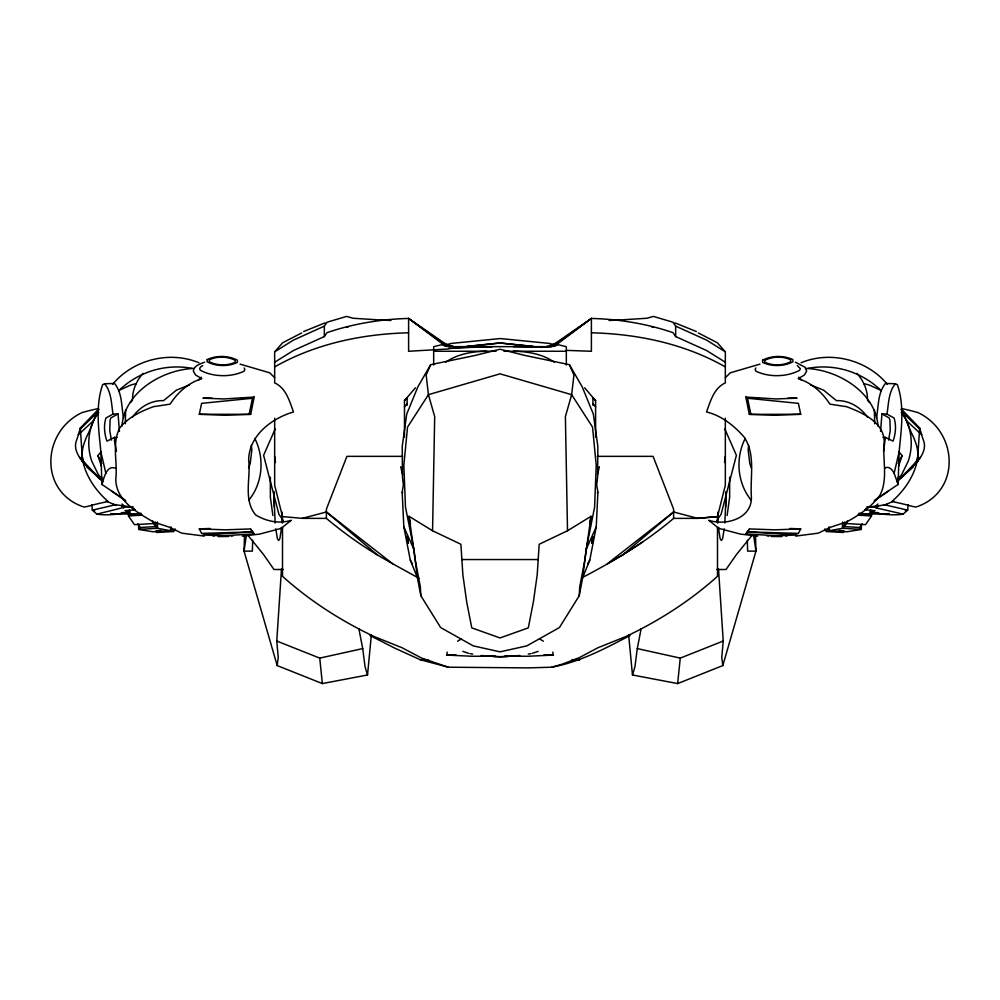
<?xml version="1.0" encoding="UTF-8"?>
<svg xmlns="http://www.w3.org/2000/svg" width="1000" height="1000" viewBox="0 0 1000 1000"><rect width="100%" height="100%" fill="white"/><g stroke="black" fill="none" stroke-linecap="round" stroke-linejoin="round"><path stroke-width="1.5" d="M718.512 568.95L723.225 641.038L721.762 657.425L722.812 665.575L677.65 683.575L632.475 674.987L628.638 634.738M726.012 496.863L724.837 522.975M82.125 447.137C80.125 467.688 92.613 488.088 108.112 501.488A535.05 34.175 -2.3 0 0 88.162 506.3L83.938 507.025C38.625 491.975 41.688 431.637 81.925 412.638A535.05 34.175 -2.3 0 1 97.987 408.638M125.337 423.775L125.612 409.75M883.512 451.287L885.425 437.375L882.938 437.3M861.425 524.85L861.325 529.4L847.125 531.763L829.375 530.725L829.438 527.775M829.375 530.725L842.463 528.288L842.6 522.013M844.312 522.188L844.212 526.587L846.75 522.925M859.613 529.3L859.65 527.5L862.188 523.837M579.225 595.75L579.725 586.825L584.738 560.775L591.038 516.312L567.513 530.763L539.188 544.263L537.2 574.837L533.375 601.962L528.312 627.863L500.037 637.962L471.763 627.863L466.7 601.962L462.875 574.837L460.887 544.263L432.562 530.763L434.688 416.65L428.425 394.675L426.138 375.012L430.662 364.675L474.787 355.525L500.037 349.237L525.288 355.525L569.412 364.675L582.2 386.838L593.35 414.1L597.85 446.5L597.625 476.463L596.7 485.025L597.9 492.175L596.25 526.812L589.8 560.025L582.7 577.575L579.225 595.75L559.425 627.562L526.838 645.863L500.037 651.85L473.237 645.863L440.65 627.562L420.85 595.75L417.375 577.575L413.938 549.487L405.475 507.15L403.85 465.125L407.537 427.1L428.425 394.675L500.037 373.837L571.65 394.675L592.537 427.1L596.225 465.125L594.6 507.15L586.138 549.487L582.7 577.575M244.5 535.612L244.05 551.125L277.188 665.575L322.35 683.575L367.525 674.987L371.362 634.738M252.688 540.262L252.375 551.125L244.05 551.125L246.262 535.95M880.562 431.375L881.95 413.925L886.938 414.075L894.038 417.975C896.438 425.213 895.688 434.025 893.012 441.15L885.425 437.375M282.1 522.975L282.488 517.275M869.587 514.312L870.25 514.25L870.55 509.775M901.287 409.725L901.338 409.1L919.675 427.987L921.663 434.725A160.387 20.288 -88.2 0 0 923.175 439.562C926.762 447.638 922.375 455.363 917.438 461.55L897.6 480.637M908.062 504.637L907.688 510.15L903.075 514.125C892.125 515.887 880.812 513.962 869.963 512.062M917.438 461.55L919.675 427.987M277.188 665.575L278.238 657.425L276.775 641.038L281.488 568.95M495.3 656.15L472.163 656.263L446.912 655.088L447.15 652.113M677.65 683.575L680.25 658.112L723.225 641.038M132.55 399.188C132.475 389.55 136.775 380.513 143 373.35M878 426.05C875.625 392.05 837.288 369.45 805.962 368.45M274.662 377.713L269.713 372.8L240.05 364.125M281.675 527.312L279.862 538.65L278.625 540.525L277.4 538.65L275.75 528.775M724.25 528.775L722.6 538.65L721.375 540.525L720.138 538.65L718.325 527.312M876.513 417.975C878.55 406.538 877.712 392.788 885.462 383.462L895.413 383.762L897.4 384.738C904.75 406.125 901.287 429.775 899.112 451.838L894.137 473.325L898.138 484.412L875.113 499.913M886.938 414.075C888.75 403.95 888.388 391.85 895.413 383.762M748.713 445.337L748.15 449.925L749.812 463.7L751.425 468.025M641.15 628.675L637.275 648.587L634.938 666.838L632.475 674.987M717.487 522.675L718.088 511.962M724.538 462.525L725.337 456.35M591.912 541.213L591.688 543.362L592.737 540.6M727.1 515.513L729.65 497.275L729.65 477.175M152.562 521L154.288 523.488L134.475 524.663L128.45 515.95L129.388 510.025M843.587 532.513L826.438 531.512L826.762 529.75L828.475 529.85L829.013 526.85M591.688 541.65L592.025 540.6M593.062 539.275L593.5 536.638L592.35 539.288M593.4 538.225L592.288 542.362M199.3 414.288L201.612 403.35L252.475 398.25L254.15 397.075L250.7 414.325L225.225 415.25L199.3 414.288L250.7 414.325M589.525 523.837L591.038 516.312M249.088 414.375L252.475 398.25L241.625 398.225M591.85 540.825L592.175 539.938M599.375 466.763L597.537 474.45M582.337 577.575C614.5 560.75 645.863 541.962 673.612 518.387L697.65 518.35L717.487 516.6L725.337 485.262L725.337 418.237M102.4 480.637L82.562 461.55C77.625 455.363 73.238 447.638 76.825 439.562A160.387 20.288 88.2 0 0 78.338 434.725L80.325 427.987L98.663 409.1L98.713 409.725M592.05 539.95L592.288 539.062M698.337 332.95L717.375 342.788L725.337 351.812L725.337 382.887C713.875 388.125 710.537 401.163 706.488 411.962C721.787 415.7 734.188 425.7 744.362 437.35C755.662 454.825 750.1 476.55 751.338 495.962C752.962 518.337 726.25 526.138 708.75 520.288L717.487 527.238L717.487 576.312C690.263 600.812 659.137 620.737 626.1 636.438L597.837 647.788L578.938 657.825L562.375 664.125L551.7 667.212L528.075 667.887L448.3 667.212L421.65 658.088L402.163 647.788L373.9 636.438C340.863 620.737 309.738 600.812 282.512 576.312L282.512 527.238L291.25 520.288C279.137 524.087 266.3 521.4 255.637 514.913C242.9 499.613 250.975 477.887 248.663 460.05C248.962 435.45 271.825 418.237 293.512 411.962C289.462 401.163 286.137 388.113 274.662 382.887L274.662 351.812L282.625 342.788L301.663 332.95M274.662 362.225L293.488 350.5L324.338 336.55L327.025 332.638C353.263 323.688 380.913 319.188 408.6 318.438L449 346.312L448.8 347.038L453.212 346.45L452.725 347.8L457.788 347.938A292.438 4.05 0 0 1 471.875 347.35L492.025 346.812M102.7 481.5L101.862 484.412L124.887 499.913M722.812 665.575L755.95 551.125L755.5 535.612M888.587 440.087L890.238 430.55L889.925 419.925L889.062 417.825L881.95 413.925M898.587 466.112L902.062 455.637L899.112 451.838L898.138 484.412L897.3 481.5M86.237 465.9C79.025 457.25 82.788 445.75 86.737 436.55A762.163 96.425 88.2 0 0 93.55 420.675L98.663 409.1M592.55 538.663L593.188 537.388L592.175 542.15M248.575 468.025L250.188 463.7L251.85 449.925L251.287 445.337M745.225 438.438C735.238 457.987 737.2 483.137 751.225 500.238M913.2 467.062L898.562 480.1L918.1 460.662M275.225 428.875L263.6 455.312L278.9 514.263L283.263 520.638M586.138 549.487L596.25 526.812M789.812 528.488L800.7 528.875L798.388 533.413L747.525 531.912L745.85 533.9L776.012 535.763L797.075 534.987L747.525 531.912L749.237 529.475M755.863 367.95L755.125 369.588L755.925 371.2C769.112 377.488 786.7 377.113 799.613 370.3L800.362 368.663L797.275 365.588M115.288 468.137C106.425 464.825 103.9 478.537 101.862 484.412L100.887 451.838C98.713 429.775 95.25 406.125 102.6 384.738L104.588 383.762L114.537 383.462C122.287 392.788 121.45 406.538 123.488 417.975M913.763 465.9C920.975 457.25 917.212 445.75 913.263 436.55A762.163 96.425 -88.2 0 1 906.45 420.675L901.338 409.1M898.2 463.475L902.062 455.637M94.838 417L96.95 412.788L79.812 429.525M587.562 564.025L589.8 560.025M430.662 364.675L417.875 386.838L406.725 414.1L402.225 446.5L402.45 476.463L403.375 485.025L402.175 492.175L403.825 526.812L410.275 560.025L417.375 577.575M917.25 459.85L918.363 458.038M198.6 380.05L201.213 377.163M122 426.05C124.375 392.05 162.712 369.45 194.037 368.45M156.412 532.513L173.562 531.512L175.225 528.975M324.338 336.55L324.338 326.138L327.025 322.225L346.575 316.425L353.212 318.263L371.737 319.438A127.325 19.913 -7.6 0 0 383.925 320.05L390.875 320.5M716.737 520.638L721.1 514.263L736.4 455.312L724.775 428.875M248.775 500.238C262.8 483.137 264.762 457.987 254.775 438.438M745.85 533.9L749.3 528.913L774.775 529.837L800.7 528.875M847.438 521L845.713 523.488L865.525 524.663L871.55 515.95L870.612 510.025M98.787 412.388L94.65 418.363A59.413 56.688 25.4 0 0 91.8 461.287L98.4 474.7L102.338 479.263M132.587 417.088C139.425 407.15 151.213 400.087 163.525 400.65L176.425 390.15L189.462 384.888M101.412 466.112L97.938 455.637L100.887 451.838L105.862 473.325M752.163 535.175L736.488 554.5L726 569.5L716.688 569.5M415.45 387.788L404.475 400.662L404.475 437.137M897.663 479.263L901.6 474.7L908.2 461.287A59.413 56.688 -25.4 0 0 905.35 418.363L901.213 412.388M597.337 492.8L597.9 492.175M404.475 400.725L407.15 397.738L407.15 405.238M404.475 406.775L407.15 403.775M902.738 476.388L920.15 457.4M112.55 384.438C132.838 359.837 169.375 350.387 198.912 362.762M130.25 402.638L132.45 400.45M78.338 434.725L93.55 420.675M866.988 506.788L874.638 507.025L876.263 507.912L878.475 505.9L886.675 504.412M874.638 507.025L877.975 504.012M118.775 390.688C128.575 381.062 140.762 374.1 153.912 370.2A75.688 67.188 -17.8 0 1 191.962 368.363M673.612 511.987L607.413 563.7L622.413 555.1L673.612 511.987L697.65 518.35L717.487 516.6M725.337 362.225L706.513 350.5L675.662 336.55L672.975 332.638C646.737 323.688 619.087 319.188 591.4 318.438L554.35 346.238L552.9 346.375M566.325 350.375L591.4 351.262L591.4 318.438L552.762 346.475L551 346.312L551.2 347.038C541.425 347.438 526.325 346.725 513.362 346.65M865.662 508.762L869.325 506.863L878.475 505.887M874.15 500.925L888.425 491.037M893.737 501.05L883.863 505.45M551 346.312L591.4 318.438M274.662 351.812L293.488 340.087L324.338 326.138M622.413 555.1L642.812 541.9M445.737 362.175C457.612 353.925 472.45 351.4 486.637 351.262M202.725 365.588L200.438 367.05L199.638 368.663L200.387 370.3C213.3 377.113 230.888 377.488 244.075 371.2L244.875 369.588L244.137 367.95M119.438 431.375L118.05 413.925L113.062 414.075L105.962 417.975C103.562 425.213 104.312 434.025 106.988 441.15L114.575 437.375L117.062 437.3M118.05 413.925L110.938 417.825L110.075 419.925L109.763 430.55L111.412 440.087M91.938 504.637L92.312 510.15L96.925 514.125L125.363 507.025L133.012 506.788M274.662 366.925C315.225 343.762 362.238 333.938 408.6 332.788M630.087 635.462C605.075 648.6 579.788 662.038 551.7 667.212M119 390.35L130.675 385.075A60.575 57.8 25.4 0 1 136.237 383.688M303.612 331.55L325.075 322.85M884.712 468.137C888.75 465.5 892.6 469.9 894.137 473.325M652.1 327.388L653.425 326.838M554.738 345.95L558.325 344.738L566.325 346.688L566.325 365.037M282.512 528.013L259.625 534.087L242.375 536.125M204.625 362.188C200.325 363.9 193.85 365.637 193.312 371.1L195.637 375.025L201.788 378.688C188.363 382.725 177.638 392.575 170.087 404.137L153.363 406.7C141.012 411.275 128.45 417.2 119.963 427.638C111.512 443.312 117.775 462.1 115.8 478.925C115.675 500.462 137.15 512.45 153.363 521.925L170.087 527.45L181.6 533.125L204.312 536.1M532.375 653.312L538.112 651.375M801.087 362.762C830.625 350.387 867.163 359.837 887.45 384.438M546.788 346.45L556.862 343.188M446.55 344.837L451 343.45L500.325 338.55L549.637 343.45L554.087 344.837M759.95 364.125L730.288 372.8L725.337 377.713M274.662 418.237L274.662 485.262L282.512 516.6L302.35 518.35L326.388 511.987L392.587 563.7L418.925 578.225M785.638 536.05L787.788 535.538M99.012 477.863L101.875 477.2M116.312 504.575L92.312 510.15L94.775 510.65M281.025 528.088L282.512 527.75M276.775 641.038L319.75 658.112L362.725 648.587L358.85 628.675M905.225 510.65L907.688 510.15L883.688 504.575M528.263 654.137L530.913 653.612M231.1 536.163L233.275 535.75M254.15 397.075L223.988 398.95L202.925 398.162L212.213 398.175M130.037 512.062C119.188 513.962 107.875 515.887 96.925 514.125M254.15 533.9L223.988 535.763L202.925 534.987L252.475 531.912L254.15 533.9L250.7 528.913L225.225 529.837L199.3 528.875L201.612 533.413L252.475 531.912L250.763 529.475M458.088 347.438L500.325 342.987L532.812 346.388M795.688 536.1L818.4 533.125L829.912 527.45L846.637 521.925C859.2 515.05 871.625 506.887 880.037 495.05C888.225 478.988 882.412 460.15 884.2 443.025C884.812 422.4 862.788 412.863 846.637 406.7L829.912 404.137C822.362 392.575 811.637 382.725 798.213 378.688L804.362 375.025L806.688 371.1L805.025 367.238L795.375 362.188M519.75 655.55L500.475 656.762L481.2 655.55M467.188 346.388L499.675 342.987L541.912 347.438M870.362 511.1L875 510.65L864.575 509.85M228.762 536.487L218.125 536.562M112.088 513.6L110.787 513.725L128.988 514.062M121.35 512.75L124.438 512.475M452.725 347.8L486.637 346.65M129.45 509.775L129.75 514.25L141.012 513.288M135.425 509.85L125 510.65L129.637 511.1M576.413 660.013L579.425 659.8M449 346.312L447.238 346.475L408.6 318.438L408.6 351.262L448.612 348.95A296.988 4.125 0 0 1 457.775 347.938M609.125 320.5L616.075 320.05A127.325 19.913 7.6 0 0 628.263 319.438L646.787 318.263L653.425 316.425L672.975 322.225L675.662 326.138L675.662 336.55M128.688 514.412L140.838 513.7M128.45 515.95L142.025 515.15M137.812 523.837L140.35 527.5L157.5 526.487M138.575 524.85L138.675 529.4L157.537 528.288L170.625 530.725L170.562 527.775M156.088 530.75L160.863 530.475M170.625 530.725L152.875 531.763L138.675 529.4M781.875 536.562L771.237 536.487M392.587 563.7L377.587 555.1A457.287 410.875 90 0 1 326.388 518.387L302.35 518.35M552.85 652.113L553.088 655.088L527.837 656.263L504.7 656.15M745.85 397.075L747.525 398.25L798.388 403.35L800.7 414.288L774.775 415.25L749.3 414.325L745.85 397.075L776.012 398.95L797.075 398.162L787.788 398.175M199.3 528.875L210.188 528.488M113.325 504.412L130.675 506.863L134.338 508.762M871.012 512.55L874.038 512.5M871.012 514.062L889.212 513.725L887.913 513.6M758.375 398.225L747.525 398.25L750.913 414.375L800.7 414.288M452.3 346.65L547.7 346.65M433.675 351.262L496.1 351.262M503.9 351.262L566.325 351.262M402.713 456.35L346.912 456.35L326.388 509.175L326.388 518.387M597.288 456.35L653.088 456.35L673.612 509.175L673.612 518.387M461.887 559.55L538.188 559.55M283.312 569.5L274 569.5L263.512 554.5L247.838 535.175M446.912 655.088L456.287 655.088M543.713 655.088L553.088 655.088M369.913 635.462L394.562 648.05L420.188 659.688L428 659.688M572 659.688L579.812 659.688M469.162 346.912L484.663 346.987M513.362 351.262C527.55 351.4 542.388 353.925 554.263 362.175M125.962 512.5L128.988 512.55M749.3 414.325L750.913 414.375M591.4 332.788C637.762 333.938 684.775 343.762 725.337 366.925M859.163 513.7L871.312 514.412M857.975 515.15L871.55 515.95M842.5 526.487L859.65 527.5M842.463 528.288L861.325 529.4M839.137 530.475L843.913 530.75M420.575 659.8L423.587 660.013M858.988 513.288L870.25 514.25M447.1 346.375L445.65 346.238L408.6 318.438M875.562 512.475L878.65 512.75M129.75 514.25L130.412 514.312M757.625 536.125L740.375 534.087L717.487 528.013M766.725 535.75L768.9 536.163M470.037 653.612L472.688 654.137M637.275 648.587L680.25 658.112M717.487 527.75L718.975 528.088M898.125 477.2L900.987 477.863M876.263 507.912L903.075 514.125M212.213 535.538L214.363 536.05M420.188 659.688L448.3 667.212M810.537 384.888L823.575 390.15L836.475 400.65C848.787 400.087 860.575 407.15 867.412 417.088M443.137 343.188L453.212 346.45M462.837 651.375L468.575 653.312M116.137 505.45L106.263 501.05M674.925 322.85L696.388 331.55M675.662 326.138L706.513 340.087L725.337 351.812M445.262 345.95L441.675 344.738L433.675 346.688L433.675 365.037M346.575 326.838L347.9 327.388M881 390.35L869.325 385.075A60.575 57.8 -25.4 0 0 863.763 383.688M420.85 595.75L420.35 586.825L415.337 560.775L409.038 516.312L432.562 530.763M111.575 491.037L125.85 500.925M114.412 440.412L116.487 451.287M798.787 377.163L801.4 380.05M326.388 511.987L377.587 555.1M881.225 390.688C871.425 381.062 859.237 374.1 846.087 370.2A75.688 67.188 17.8 0 0 808.037 368.363M122.025 504.012L125.363 507.025M121.525 505.9L123.737 507.912M906.45 420.675L921.663 434.725M920.188 429.525L903.05 412.788L905.163 417M81.9 460.662L101.438 480.1L98.938 478.425L79.85 457.4M867.55 400.45L869.75 402.638M104.588 383.762C111.613 391.85 111.25 403.95 113.062 414.075M97.263 476.388L86.8 467.062M595.6 400.725L592.925 397.738L592.925 405.238M592.925 403.775L595.6 406.775M402.175 492.175L402.738 492.8M584.625 387.788L595.6 400.662L595.6 437.137M857 373.35C863.225 380.513 867.525 389.55 867.45 399.188M153.25 522.925L155.787 526.587L155.688 522.188M824.775 528.975L826.438 531.512M81.638 458.038L82.75 459.85M410.275 560.025L412.512 564.025M97.938 455.637L101.8 463.475M403.825 526.812L413.938 549.487M569.412 364.675L573.938 375.012L571.65 394.675L565.388 416.65L567.513 530.763M407.725 541.737C409.588 546.163 404.487 527.463 408.263 542.15M917.875 447.137C919.875 467.688 907.387 488.088 891.888 501.488A535.05 34.175 2.3 0 1 911.838 506.3L916.062 507.025C961.363 491.975 958.312 431.712 918.125 412.65A535.05 34.175 2.3 0 0 902.013 408.638M407.525 541.213L408.387 543.362L406.675 536.512L407.525 541.65M367.525 674.987L365.062 666.838L362.725 648.587M407.275 540.825L406.838 539.05M402.537 474.45L400.7 466.763M409.038 516.312L410.55 523.837M173.562 531.512L173.238 529.75L171.525 529.85L170.987 526.85M753.737 535.95L755.95 551.125L747.625 551.125L747.312 540.262M272.9 515.513L270.35 497.275L270.35 477.175M406.9 538.663L406.8 537.737M274.662 456.35L275.462 462.525M281.913 511.962L282.512 522.675M319.75 658.112L322.35 683.575M717.513 517.275L717.9 522.975M275.163 522.975L273.988 496.863M80.325 427.987L82.562 461.55M157.4 522.013L157.537 528.288M140.35 527.5L140.387 529.3M874.388 409.75L874.663 423.775M114.575 437.375L114.637 440.6M725.725 491.763L725.725 506.912M274.275 491.763L274.275 506.912M519.163 655.662A45.25 11.712 0 0 1 515.013 656.075M507.85 656.55A45.25 11.712 0 0 1 493.1 656.55M485.938 656.075A45.25 11.712 0 0 1 481.8 655.662M457.625 641.225A45.25 11.712 0 0 1 461.287 639.138M539.663 639.138A45.25 11.712 0 0 1 543.325 641.225M762.6 360.2L762.638 362.438C771.762 366.8 783.938 366.538 792.887 361.825L792.837 359.575C783.713 355.225 771.538 355.475 762.6 360.2M764.8 360.312L764.837 362.238C772.638 365.95 783.037 365.737 790.675 361.7L790.638 359.787C782.837 356.062 772.45 356.287 764.8 360.312M207.162 359.575L207.113 361.825C216.062 366.538 228.238 366.8 237.362 362.438L237.4 360.2C228.463 355.475 216.287 355.225 207.162 359.575M209.363 359.787L209.325 361.7C216.962 365.737 227.362 365.95 235.162 362.238L235.2 360.312C227.55 356.287 217.162 356.062 209.363 359.787"/></g></svg>
